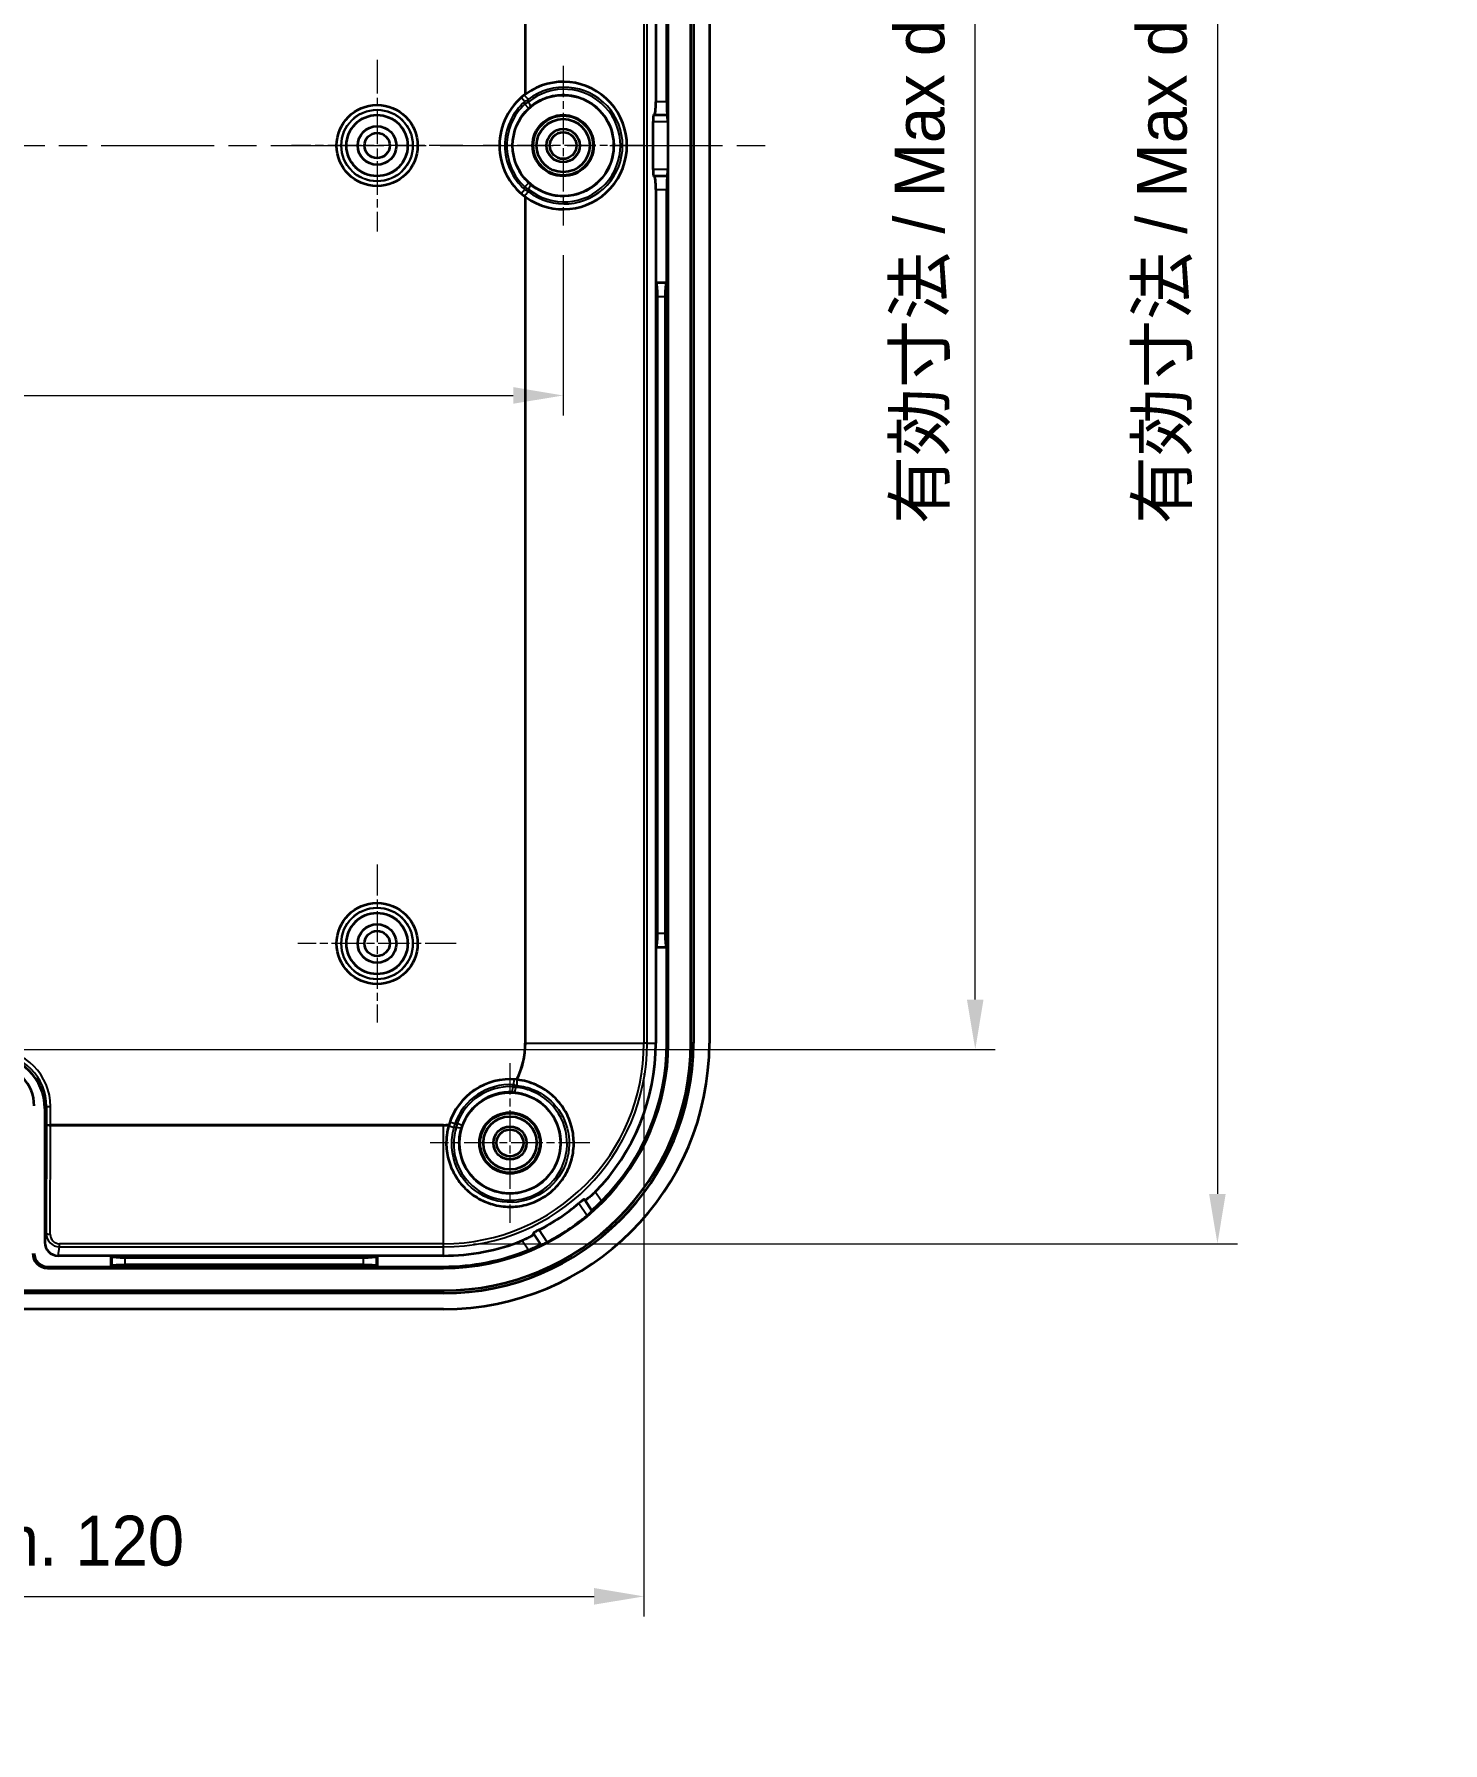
# Model space of a CAD drawing. Header units: millimetres. Extents: x 22 to 2984, y 12 to 577.
# Drawn here: x 1911.6 to 2017.6, y 217.8 to 346.3 of the extents above; entities that cross this region are included whole.
import ezdxf

# ---------------------------------------------------------------- set-up
doc = ezdxf.new("R2010")
doc.units = ezdxf.units.MM
doc.header["$LTSCALE"] = 1.5
doc.linetypes.add('CHAIN', pattern=[0.3543, 0.2362, -0.0295, 0.0591, -0.0295])
doc.layers.get('Defpoints').update_dxf_attribs({"lineweight": 25})
doc.layers.add('Center Mark (ISO)', color=7, linetype='Continuous', lineweight=18, true_color=0x80ffff)
doc.layers.add('Centerline (ISO)', color=7, linetype='Continuous', lineweight=18, true_color=0x80ffff)
for name, color, linetype, lineweight in [('Dimension (ISO)', 7, 'Continuous', 18), ('Visible (ISO)', 7, 'Continuous', 35), ('Visible Narrow (ISO)', 7, 'Continuous', 25)]:
    doc.layers.add(name, color=color, linetype=linetype, lineweight=lineweight)
doc.styles.add('Note Text (TK)', font='MS PGothic.ttf')
doc.dimstyles.new('Default - Method 1b (TK)', dxfattribs={"dimscale": 1.5, "dimtxt": 2.5, "dimasz": 2.5, "dimexe": 1, "dimexo": 1.5, "dimgap": 1, "dimtad": 1, "dimtoh": 1, "dimrnd": 1e-08, "dimdsep": 46, "dimtxsty": 'Note Text (TK)', "dimcen": 0.09, "dimdle": 5, "dimclrd": 100, "dimclre": 100, "dimclrt": 7, "dimadec": 1, "dimazin": 1, "dimtfac": 1, "dimtmove": 0, "dimatfit": 3, "dimfxl": 1, "dimtolj": 1, "dimlwd": -1, "dimlwe": -1, "dimarcsym": 0})
doc.dimstyles.get("Standard").update_dxf_attribs({"dimtxt": 0.18, "dimasz": 0.18, "dimexe": 0.18, "dimexo": 0.0625, "dimgap": 0.09, "dimtad": 0, "dimtih": 1, "dimtoh": 1, "dimdec": 4, "dimzin": 0, "dimdsep": 46, "dimtxsty": 'Standard', "dimcen": 0.09, "dimadec": 0, "dimazin": 0, "dimtfac": 1, "dimtdec": 4, "dimtofl": 0, "dimtmove": 0, "dimatfit": 3, "dimfxl": 1, "dimtolj": 1, "dimtzin": 0, "dimarcsym": 0})
doc.dimstyles.new('Standard$0', dxfattribs={"dimtxt": 0.18, "dimasz": 0.18, "dimexe": 0.18, "dimexo": 0.0625, "dimgap": 0.09, "dimtad": 0, "dimtih": 1, "dimtoh": 1, "dimdec": 4, "dimzin": 0, "dimdsep": 46, "dimtxsty": 'Standard', "dimcen": 0.09, "dimadec": 0, "dimazin": 0, "dimtfac": 1, "dimtdec": 4, "dimtofl": 0, "dimtmove": 0, "dimatfit": 3, "dimfxl": 1, "dimtolj": 1, "dimtzin": 0, "dimarcsym": 0})

# ---------------------------------------------------------------- blocks, each defined once
blk = doc.blocks.new('*D58')
at = {"layer": 'Defpoints', "color": 0, "transparency": 16777216}
for p in [(1908.58, 405.87), (1982.45, 405.87), (1908.58, 269.94)]:
    blk.add_point(p, dxfattribs=at)
at = {"layer": 'Dimension (ISO)', "color": 100, "transparency": 16777216}
for p, q in [((1910.83, 405.87), (1983.95, 405.87)), ((1982.45, 273.69), (1982.45, 402.12)), ((1910.83, 269.94), (1983.95, 269.94))]:
    blk.add_line(p, q, dxfattribs=at)
for points in [[(1981.82, 402.12), (1983.07, 402.12), (1982.45, 405.87)], [(1981.82, 273.69), (1983.07, 273.69), (1982.45, 269.94)]]:
    blk.add_solid(points, dxfattribs=at)
at = {"layer": 'Dimension (ISO)', "color": 7, "transparency": 16777216, "insert": (1978.47, 309.45), "char_height": 3.75, "attachment_point": 4, "rotation": 90, "style": 'Note Text (TK)'}
blk.add_mtext('\\A1;有効寸法 / Max dim. 136', dxfattribs=at)
blk = doc.blocks.new('*D59')
at = {"layer": 'Defpoints', "color": 0, "transparency": 16777216}
for p in [(1942.44, 420.48), (1942.44, 255.33), (2000.67, 255.33)]:
    blk.add_point(p, dxfattribs=at)
at = {"layer": 'Dimension (ISO)', "color": 100, "transparency": 16777216}
for p, q in [((1944.69, 420.48), (2002.17, 420.48)), ((2000.67, 416.73), (2000.67, 259.08)), ((1944.69, 255.33), (2002.17, 255.33))]:
    blk.add_line(p, q, dxfattribs=at)
for points in [[(2000.04, 416.73), (2001.29, 416.73), (2000.67, 420.48)], [(2000.04, 259.08), (2001.29, 259.08), (2000.67, 255.33)]]:
    blk.add_solid(points, dxfattribs=at)
at = {"layer": 'Dimension (ISO)', "color": 7, "transparency": 16777216, "insert": (1996.7, 309.44), "char_height": 3.75, "attachment_point": 4, "rotation": 90, "style": 'Note Text (TK)'}
blk.add_mtext('\\A1;有効寸法 / Max dim. 165', dxfattribs=at)
blk = doc.blocks.new('*D60')
at = {"layer": 'Defpoints', "color": 0, "transparency": 16777216}
for p in [(1837.37, 270.4), (1957.52, 270.4), (1957.52, 228.81)]:
    blk.add_point(p, dxfattribs=at)
at = {"layer": 'Dimension (ISO)', "color": 100, "transparency": 16777216}
for p, q in [((1837.37, 268.15), (1837.37, 227.31)), ((1957.52, 268.15), (1957.52, 227.31)), ((1841.12, 228.81), (1953.77, 228.81))]:
    blk.add_line(p, q, dxfattribs=at)
for points in [[(1841.12, 229.44), (1841.12, 228.19), (1837.37, 228.81)], [(1953.77, 229.44), (1953.77, 228.19), (1957.52, 228.81)]]:
    blk.add_solid(points, dxfattribs=at)
at = {"layer": 'Dimension (ISO)', "color": 7, "transparency": 16777216, "insert": (1868.93, 232.79), "char_height": 3.75, "attachment_point": 4, "style": 'Note Text (TK)'}
blk.add_mtext('\\A1;有効寸法 / Max dim. 120', dxfattribs=at)
blk = doc.blocks.new('*D61')
at = {"layer": 'Defpoints', "color": 0, "transparency": 16777216}
for p in [(1843.44, 331.65), (1951.44, 331.9), (1951.44, 319.11)]:
    blk.add_point(p, dxfattribs=at)
at = {"layer": 'Dimension (ISO)', "color": 100, "transparency": 16777216}
for p, q in [((1843.44, 329.4), (1843.44, 317.61)), ((1951.44, 329.65), (1951.44, 317.61)), ((1847.19, 319.11), (1947.69, 319.11))]:
    blk.add_line(p, q, dxfattribs=at)
for points in [[(1847.19, 319.74), (1847.19, 318.49), (1843.44, 319.11)], [(1947.69, 319.74), (1947.69, 318.49), (1951.44, 319.11)]]:
    blk.add_solid(points, dxfattribs=at)
at = {"layer": 'Dimension (ISO)', "color": 7, "transparency": 16777216, "insert": (1893.77, 322.49), "char_height": 3.75, "attachment_point": 4, "style": 'Note Text (TK)'}
blk.add_mtext('\\A1;108', dxfattribs=at)
blk = doc.blocks.new('*D133')
at = {"color": 0, "linetype": 'ByBlock', "lineweight": -2, "transparency": 16777216}
for p, q in [((1536.88, 401.77), (1536.22, 400.1)), ((1538.68, 401.77), (1536.88, 401.77)), ((2455.07, 239.26), (2455.07, 248.48)), ((2456.87, 248.3), (2463.63, 248.3)), ((2480.47, 248.3), (2473.71, 248.3)), ((2482.27, 239.26), (2482.27, 248.48))]:
    blk.add_line(p, q, dxfattribs=at)
at = {"color": 0, "lineweight": -2, "transparency": 16777216}
for p, q in [((1534.16, 395.1), (1534.34, 395.1)), ((1534.25, 395.01), (1534.25, 395.19))]:
    blk.add_line(p, q, dxfattribs=at)
at = {"color": 0, "transparency": 16777216}
for points in [[(1535.94, 400.21), (1536.5, 399.99), (1535.56, 398.42)], [(2456.87, 248.6), (2456.87, 248), (2455.07, 248.3)], [(2480.47, 248.6), (2480.47, 248), (2482.27, 248.3)]]:
    blk.add_solid(points, dxfattribs=at)
at = {"layer": 'Defpoints', "color": 0, "transparency": 16777216}
for p in [(1535.56, 398.42), (1532.94, 391.78), (2482.27, 248.3), (2455.07, 239.2), (2482.27, 239.2)]:
    blk.add_point(p, dxfattribs=at)
at = {"color": 0, "transparency": 16777216, "char_height": 1.8, "attachment_point": 5}
for s, insert in [('\\A1;∅7.1400', (1543.57, 401.77)), ('\\A1;27.2000', (2468.67, 248.3))]:
    blk.add_mtext(s, dxfattribs=dict(at, insert=insert))

msp = doc.modelspace()

# ---------------------------------------------------------------- linework, layer by layer
at = {"layer": 'Center Mark (ISO)', "linetype": 'CHAIN', "ltscale": 7.167188}
for p, q in [((1937.44342, 344.35307), (1937.44342, 331.45307)), ((1943.89342, 337.90307), (1930.99342, 337.90307))]:
    msp.add_line(p, q, dxfattribs=at)
at = {"layer": 'Center Mark (ISO)', "linetype": 'CHAIN', "ltscale": 6.674367}
for p, q in [((1951.44342, 343.90957), (1951.44342, 331.89657)), ((1957.44992, 337.90307), (1945.43692, 337.90307)), ((1947.44342, 268.90957), (1947.44342, 256.89657)), ((1953.44992, 262.90307), (1941.43692, 262.90307))]:
    msp.add_line(p, q, dxfattribs=at)
at = {"layer": 'Center Mark (ISO)', "linetype": 'CHAIN', "ltscale": 6.611584}
for p, q in [((1937.44342, 283.85307), (1937.44342, 271.95307)), ((1943.39342, 277.90307), (1931.49342, 277.90307))]:
    msp.add_line(p, q, dxfattribs=at)
at = {"layer": 'Centerline (ISO)', "linetype": 'CHAIN', "ltscale": 23.990969}
msp.add_line((1827.44342, 337.90307), (1967.44342, 337.90307), dxfattribs=at)
at = {"layer": 'Visible (ISO)'}
for p, q in [((1959.34469, 270.40307), (1959.34469, 405.40307)), ((1961.04063, 270.40307), (1961.04063, 405.40307)), ((1961.24342, 405.40307), (1961.24342, 270.40307)), ((1962.44342, 405.40307), (1962.44342, 270.40307)), ((1958.4188, 348.20307), (1958.4188, 341.20307)), ((1959.24342, 341.20307), (1959.24342, 348.20307)), ((1958.20769, 336.10307), (1958.20769, 339.70307)), ((1958.26325, 340.20307), (1958.30769, 340.20307)), ((1958.30769, 340.20307), (1959.27834, 340.20307)), ((1959.27834, 340.20307), (1959.29231, 340.20307)), ((1959.30977, 339.70307), (1959.30977, 336.10307)), ((1958.30769, 335.60307), (1958.26325, 335.60307)), ((1959.27834, 335.60307), (1958.30769, 335.60307)), ((1959.29231, 335.60307), (1959.27834, 335.60307)), ((1958.4188, 334.60307), (1958.4188, 327.60307)), ((1959.24342, 327.60307), (1959.24342, 334.60307)), ((1958.4188, 327.60307), (1958.47017, 327.5517)), ((1958.4188, 327.60307), (1958.4188, 277.60307)), ((1958.4188, 327.60307), (1959.24342, 327.60307)), ((1958.55004, 278.65063), (1958.55004, 326.5555)), ((1959.11219, 326.5555), (1959.11219, 278.65063)), ((1959.24342, 327.60307), (1959.19205, 327.5517)), ((1959.24342, 277.60307), (1959.24342, 327.60307)), ((1958.4188, 277.60307), (1958.47017, 277.65444)), ((1959.24342, 277.60307), (1958.4188, 277.60307)), ((1958.4188, 277.60307), (1958.4188, 270.40307)), ((1959.24342, 277.60307), (1959.19205, 277.65444)), ((1959.24342, 270.40307), (1959.24342, 277.60307)), ((1912.44342, 265.50368), (1912.44342, 255.4319)), ((1953.06408, 258.61847), (1953.60791, 257.80272)), ((1953.60791, 257.80272), (1953.61573, 257.79099)), ((1949.78048, 255.2511), (1949.23665, 256.06685)), ((1917.44342, 254.42768), (1913.44165, 254.42768)), ((1937.44342, 254.42768), (1917.44342, 254.42768)), ((1917.44342, 254.42768), (1917.49479, 254.37631)), ((1917.44342, 253.60307), (1917.44342, 254.42768)), ((1937.44342, 254.42768), (1937.39205, 254.37631)), ((1937.44342, 254.42768), (1937.44342, 253.60307)), ((1942.44342, 254.42768), (1937.44342, 254.42768)), ((1949.7883, 255.23937), (1949.78048, 255.2511)), ((1912.64342, 253.60307), (1917.44342, 253.60307)), ((1912.64342, 253.5018), (1942.44342, 253.5018)), ((1917.44342, 253.60307), (1917.49479, 253.65444)), ((1917.44342, 253.60307), (1937.44342, 253.60307)), ((1918.49098, 254.29645), (1936.39586, 254.29645)), ((1936.39586, 253.7343), (1918.49098, 253.7343)), ((1937.44342, 253.60307), (1937.39205, 253.65444)), ((1937.44342, 253.60307), (1942.44342, 253.60307)), ((1852.44342, 251.80586), (1942.44342, 251.80586)), ((1942.44342, 251.60307), (1852.44342, 251.60307)), ((1942.44342, 250.40307), (1852.44342, 250.40307))]:
    msp.add_line(p, q, dxfattribs=at)
for centre, radius in [((1937.44342, 337.90307), 3.05), ((1951.44342, 337.90307), 3.8), ((1937.44342, 337.90307), 2.3), ((1937.44342, 337.90307), 1.45), ((1951.44342, 337.90307), 2.3), ((1951.44342, 337.90307), 2.25), ((1951.44342, 337.90307), 2), ((1937.44342, 337.90307), 0.95), ((1951.44342, 337.90307), 1.25007), ((1951.44342, 337.90307), 1.0065), ((1937.44342, 277.90307), 3.05), ((1937.44342, 277.90307), 2.3), ((1937.44342, 277.90307), 1.45), ((1937.44342, 277.90307), 0.95), ((1947.44342, 262.90307), 3.8), ((1947.44342, 262.90307), 2.3), ((1947.44342, 262.90307), 2.25), ((1947.44342, 262.90307), 2), ((1947.44342, 262.90307), 1.25007), ((1947.44342, 262.90307), 1.0065)]:
    msp.add_circle(centre, radius, dxfattribs=at)
for centre, radius, start, end in [((1951.44342, 337.90307), 4.7911, 126.8940419, 233.1059581), ((1942.44342, 270.40307), 16.90127, 270, 0), ((1942.44342, 270.40307), 18.59721, 270, 0), ((1942.44342, 270.40307), 18.8, 270, 0), ((1942.44342, 270.40307), 20, 270, 0), ((1942.44342, 270.40307), 15.97538, 315.6113595, 0), ((1942.44342, 270.40307), 16.8, 315.0182564, 0), ((1908.64342, 265.70307), 3, 0, 90), ((1947.44342, 262.90307), 4.7911, 84.2498242, 163.1303109), ((1942.44342, 270.40307), 15.76427, 297.1336075, 310.2465276), ((1942.44342, 270.40307), 16.86635, 297.5637161, 309.8164189), ((1912.64342, 254.60307), 1.10127, 180, 270), ((1912.64342, 254.60307), 1, 180, 270), ((1942.44342, 270.40307), 15.97538, 270, 291.7687756), ((1942.44342, 270.40307), 16.8, 270, 292.3618787)]:
    msp.add_arc(centre, radius, start, end, dxfattribs=at)
for centre, major_axis, ratio, start_param, end_param in [((1951.44844, 337.90307), (4.79408, 0), 0.999999452, 4.082892354, 8.48347826), ((1958.30769, 341.20307), (0, -1), 0.111111111, 0, 1.570796327), ((1959.27834, 341.20307), (0, 1), 0.034920769, 1.570796327, 3.141592654), ((1958.26325, 339.70307), (0, -0.5), 0.111111111, 3.141592654, 4.71238898), ((1959.29231, 339.70307), (0, 0.5), 0.034920769, 4.71238898, 6.283185307), ((1958.26325, 336.10307), (0, -0.5), 0.111111111, 4.71238898, 6.283185307), ((1958.30769, 334.60307), (0, -1), 0.111111111, 1.570796327, 3.141592654), ((1959.27834, 334.60307), (0, 1), 0.034920769, 0, 1.570796327), ((1959.29231, 336.10307), (0, 0.5), 0.034920769, 3.141592654, 4.71238898), ((1958.46255, 326.5555), (0, -1), 0.087488664, 1.570796327, 3.054326191), ((1959.19968, 326.5555), (0, 1), 0.087488664, 0.087266463, 1.570796327), ((1958.46255, 278.65063), (0, -1), 0.087488664, 0.087266463, 1.570796327), ((1959.19968, 278.65063), (0, 1), 0.087488664, 1.570796327, 3.054326191), ((1908.44281, 265.50246), (2.82929, 2.82929), 0.99969546, 5.497939437, 7.068431177), ((1913.44357, 255.43384), (-0.15617, -0.99411), 0.993734207, 4.869177579, 6.438046609), ((1918.49098, 254.38394), (-1, 0), 0.087488664, 0.087266463, 1.570796327), ((1918.49098, 253.64681), (1, 0), 0.087488664, 1.570796327, 3.054326191), ((1936.39586, 254.38394), (-1, 0), 0.087488664, 1.570796327, 3.054326191), ((1936.39586, 253.64681), (1, 0), 0.087488664, 0.087266463, 1.570796327)]:
    msp.add_ellipse(centre, major_axis=major_axis, ratio=ratio, start_param=start_param, end_param=end_param, dxfattribs=at)
for points, knots in [([(1948.62598, 341.77824), (1948.60631, 341.76392), (1948.58677, 341.74946), (1948.56777, 341.73521), (1948.56746, 341.73497), (1948.56715, 341.73474)], [0.145602630531, 0.145602630531, 0.145602630531, 0.145602630531, 0.152610830688, 0.152610830688, 0.152728622385, 0.152728622385, 0.152728622385, 0.152728622385]), ([(1948.56715, 334.0714), (1948.56746, 334.07117), (1948.56777, 334.07093), (1948.58677, 334.05667), (1948.60631, 334.04222), (1948.62598, 334.0279)], [0.051709343016, 0.051709343016, 0.051709343016, 0.051709343016, 0.051827134713, 0.051827134713, 0.05883533487, 0.05883533487, 0.05883533487, 0.05883533487]), ([(1942.84065, 264.23328), (1942.70084, 263.75128), (1942.63944, 263.2509), (1942.66375, 262.36357), (1942.72994, 261.92724), (1942.98344, 261.09026), (1943.1708, 260.68964), (1943.59973, 260.00746), (1943.87714, 259.66688), (1944.51806, 259.07679), (1944.88158, 258.82733), (1945.59783, 258.45639), (1946.01158, 258.303), (1946.86693, 258.11946), (1947.30853, 258.08936), (1948.11489, 258.13447), (1948.54827, 258.21274), (1949.3758, 258.48862), (1949.76994, 258.68626), (1950.44105, 259.13366), (1950.77507, 259.42147), (1951.34801, 260.07923), (1951.58695, 260.44918), (1951.93872, 261.17615), (1952.08078, 261.59536), (1952.24034, 262.45551), (1952.25789, 262.89643), (1952.19096, 263.70026), (1952.10051, 264.13176), (1951.80232, 264.95033), (1951.59464, 265.3374), (1951.12991, 265.99571), (1950.83216, 266.32274), (1950.15706, 266.87866), (1949.77975, 267.10757), (1949.41183, 267.27284), (1948.97003, 267.4713), (1948.48453, 267.60707), (1947.98583, 267.6634)], [0.808528645, 0.808528645, 0.808528645, 0.808528645, 0.956706711, 0.956706711, 1.08010253, 1.08010253, 1.203498349, 1.203498349, 1.325670251, 1.325670251, 1.447842153, 1.447842153, 1.569707049, 1.569707049, 1.691571945, 1.691571945, 1.812557671, 1.812557671, 1.933543397, 1.933543397, 2.054529122, 2.054529122, 2.175514848, 2.175514848, 2.297379744, 2.297379744, 2.41924464, 2.41924464, 2.541416542, 2.541416542, 2.663588445, 2.663588445, 2.786984263, 2.786984263, 2.910380082, 2.910380082, 2.910380082, 3.058558148, 3.058558148, 3.058558148, 3.058558148]), ([(1942.8585, 264.29343), (1942.85745, 264.28998), (1942.85641, 264.28653), (1942.85034, 264.26636), (1942.84542, 264.24971), (1942.84065, 264.23328)], [-0.048578727921, -0.048578727921, -0.048578727921, -0.048578727921, -0.047500234432, -0.047500234432, -0.042273433054, -0.042273433054, -0.042273433054, -0.042273433054]), ([(1953.03916, 258.65584), (1953.03899, 258.6561), (1953.03881, 258.65633), (1953.03397, 258.6617), (1953.01974, 258.65879), (1952.97256, 258.63467), (1952.93959, 258.61347), (1952.86612, 258.56143), (1952.82074, 258.52713), (1952.72507, 258.45131), (1952.67498, 258.4101), (1952.62837, 258.37065)], [0.15130458115, 0.15130458115, 0.15130458115, 0.15130458115, 0.15211498195, 0.15211498195, 0.17092693641, 0.17092693641, 0.18973889086, 0.18973889086, 0.20861210976, 0.20861210976, 0.22685046676, 0.22685046676, 0.22685046676, 0.22685046676]), ([(1953.85961, 259.22794), (1953.77526, 259.14177), (1953.68316, 259.05331), (1953.50089, 258.89002), (1953.41128, 258.81643), (1953.26493, 258.70624), (1953.19866, 258.66234), (1953.10344, 258.6126), (1953.07453, 258.60668), (1953.06518, 258.61705), (1953.06478, 258.61749), (1953.06441, 258.61796), (1953.06408, 258.61847)], [0.4615731589, 0.4615731589, 0.4615731589, 0.4615731589, 0.4974616359, 0.4974616359, 0.5357033075, 0.5357033075, 0.5736428142, 0.5736428142, 0.6115823208, 0.6115823208, 0.6115823208, 0.6131983698, 0.6131983698, 0.6131983698, 0.6131983698]), ([(1953.60791, 257.80272), (1953.60548, 257.80636), (1953.6214, 257.82654), (1953.69155, 257.90071), (1953.74625, 257.95522), (1953.87388, 258.08083), (1953.95578, 258.16074), (1954.13457, 258.33642), (1954.2314, 258.43223), (1954.32331, 258.52417), (1954.32495, 258.52581), (1954.3266, 258.52746)], [0.3055549665, 0.3055549665, 0.3055549665, 0.3055549665, 0.3427157131, 0.3427157131, 0.3803534392, 0.3803534392, 0.4186565601, 0.4186565601, 0.456959681, 0.456959681, 0.4576569275, 0.4576569275, 0.4576569275, 0.4576569275]), ([(1953.24345, 257.44802), (1953.24393, 257.44843), (1953.24441, 257.44883), (1953.29346, 257.48974), (1953.34472, 257.53357), (1953.43795, 257.61551), (1953.47995, 257.65359), (1953.5454, 257.71468), (1953.57329, 257.74181), (1953.60893, 257.77894), (1953.61694, 257.78915), (1953.61573, 257.79099)], [0.22635751076, 0.22635751076, 0.22635751076, 0.22635751076, 0.22654499217, 0.22654499217, 0.24552131723, 0.24552131723, 0.2644976423, 0.2644976423, 0.28341378236, 0.28341378236, 0.30209162912, 0.30209162912, 0.30209162912, 0.30209162912]), ([(1949.23665, 256.06685), (1949.23698, 256.06634), (1949.23728, 256.06582), (1949.23753, 256.06529), (1949.24351, 256.05267), (1949.22692, 256.02826), (1949.14438, 255.95949), (1949.07837, 255.9152), (1948.92037, 255.82249), (1948.81797, 255.76808), (1948.59714, 255.66263), (1948.48007, 255.61164), (1948.36808, 255.56692)], [0.6099662718, 0.6099662718, 0.6099662718, 0.6099662718, 0.6115823208, 0.6115823208, 0.6115823208, 0.6495218274, 0.6495218274, 0.6874613341, 0.6874613341, 0.7257030057, 0.7257030057, 0.7615914827, 0.7615914827, 0.7615914827, 0.7615914827]), ([(1949.63299, 256.37373), (1949.57864, 256.34587), (1949.52133, 256.31549), (1949.41455, 256.25633), (1949.36543, 256.22764), (1949.28913, 256.17983), (1949.25689, 256.15756), (1949.21648, 256.12328), (1949.20832, 256.11126), (1949.21141, 256.10474), (1949.21156, 256.10448), (1949.21173, 256.10422)], [0.07644371213, 0.07644371213, 0.07644371213, 0.07644371213, 0.09468206913, 0.09468206913, 0.11355528803, 0.11355528803, 0.13236724248, 0.13236724248, 0.15117919694, 0.15117919694, 0.15198959774, 0.15198959774, 0.15198959774, 0.15198959774]), ([(1948.83507, 254.86644), (1948.83722, 254.86733), (1948.83937, 254.86821), (1948.95959, 254.91769), (1949.08527, 254.97022), (1949.3162, 255.06769), (1949.42146, 255.11255), (1949.5865, 255.18205), (1949.65786, 255.21158), (1949.7533, 255.24781), (1949.77805, 255.25474), (1949.78048, 255.2511)], [0.1513922137, 0.1513922137, 0.1513922137, 0.1513922137, 0.1520894601, 0.1520894601, 0.1903925811, 0.1903925811, 0.228695702, 0.228695702, 0.2663334281, 0.2663334281, 0.3034941747, 0.3034941747, 0.3034941747, 0.3034941747]), ([(1949.7883, 255.23937), (1949.78953, 255.23755), (1949.80203, 255.24102), (1949.85002, 255.25963), (1949.88579, 255.27494), (1949.96735, 255.31186), (1950.01866, 255.33598), (1950.13015, 255.39053), (1950.19032, 255.42098), (1950.24696, 255.45053), (1950.24751, 255.45081), (1950.24807, 255.4511)], [0.0002382933, 0.0002382933, 0.0002382933, 0.0002382933, 0.01891614006, 0.01891614006, 0.03783228012, 0.03783228012, 0.05680860518, 0.05680860518, 0.07578493025, 0.07578493025, 0.07597241166, 0.07597241166, 0.07597241166, 0.07597241166])]:
    msp.add_open_spline(points, degree=3, knots=knots, dxfattribs=at)
msp.add_open_spline([(1947.98583, 267.6634), (1947.96529, 267.66572), (1947.9444, 267.66795), (1947.92345, 267.67006)], degree=3, dxfattribs=at)
for points, weights in [([(1953.03916, 258.65584), (1953.0516, 258.63718), (1953.06408, 258.61847)], [1.00000879176, 1.00001103669, 1.00001127138]), ([(1949.23665, 256.06685), (1949.22417, 256.08556), (1949.21173, 256.10422)], [1.00001127198, 1.00001103728, 1.00000879223])]:
    msp.add_rational_spline(points, weights, degree=2, dxfattribs=at)
at = {"layer": 'Visible Narrow (ISO)'}
for p, q in [((1948.56715, 405.40307), (1948.56715, 341.73474)), ((1948.62598, 341.77824), (1948.62598, 405.40307)), ((1957.51783, 405.40307), (1957.51783, 270.40307)), ((1957.75716, 270.40307), (1957.75716, 405.40307)), ((1948.30495, 341.51893), (1948.56715, 341.21685)), ((1948.56715, 341.0166), (1948.56715, 341.21685)), ((1948.83857, 340.72279), (1948.56715, 341.0166)), ((1948.8221, 341.36228), (1948.8221, 341.17071)), ((1959.24342, 341.20307), (1958.4188, 341.20307)), ((1958.20769, 339.70307), (1959.30977, 339.70307)), ((1959.30977, 336.10307), (1958.20769, 336.10307)), ((1948.56715, 334.58928), (1948.30495, 334.28721)), ((1948.83857, 335.08335), (1948.56715, 334.78954)), ((1948.56715, 334.58928), (1948.56715, 334.78954)), ((1948.56715, 334.0714), (1948.56715, 270.40307)), ((1948.8221, 334.63543), (1948.8221, 334.44385)), ((1958.4188, 334.60307), (1959.24342, 334.60307)), ((1948.62598, 270.40307), (1948.62598, 334.0279)), ((1959.19205, 327.5517), (1958.47017, 327.5517)), ((1958.55004, 326.5555), (1959.11219, 326.5555)), ((1958.47017, 277.65444), (1959.19205, 277.65444)), ((1959.11219, 278.65063), (1958.55004, 278.65063)), ((1948.56715, 270.40307), (1948.62598, 270.40307)), ((1948.62598, 270.40307), (1957.51783, 270.40307)), ((1957.75716, 270.40307), (1957.51783, 270.40307)), ((1957.75716, 270.40307), (1958.4188, 270.40307)), ((1959.24342, 270.40307), (1959.34469, 270.40307)), ((1961.24342, 270.40307), (1961.04063, 270.40307)), ((1947.73708, 267.682), (1947.71255, 267.28276)), ((1947.62407, 267.13797), (1947.60702, 266.73834)), ((1912.44342, 265.50368), (1912.57792, 265.63817)), ((1912.57792, 265.63817), (1912.87787, 265.63817)), ((1912.57792, 265.63817), (1912.57792, 264.27934)), ((1912.87787, 264.27934), (1912.87787, 265.63817)), ((1912.57792, 264.27934), (1912.54938, 256.10642)), ((1912.57792, 264.27934), (1912.87787, 264.27934)), ((1912.84934, 256.04758), (1912.87787, 264.22051)), ((1912.87787, 264.22051), (1912.87787, 264.27934)), ((1942.44342, 264.27934), (1912.87787, 264.27934)), ((1912.87787, 264.22051), (1942.44342, 264.22051)), ((1942.44342, 264.27934), (1942.44342, 264.22051)), ((1942.44342, 255.32865), (1942.44342, 264.22051)), ((1943.29712, 264.33914), (1942.91915, 264.47005)), ((1943.84025, 264.22715), (1943.4648, 264.36512)), ((1952.62837, 258.37065), (1953.24345, 257.44802)), ((1954.3266, 258.52746), (1953.85961, 259.22794)), ((1912.54938, 256.10642), (1912.44342, 255.4319)), ((1950.24807, 255.4511), (1949.63299, 256.37373)), ((1913.44165, 254.42768), (1913.54559, 255.08932)), ((1913.54559, 255.08932), (1913.54559, 255.32865)), ((1942.44342, 255.32865), (1913.54559, 255.32865)), ((1913.54559, 255.08932), (1942.44342, 255.08932)), ((1942.44342, 255.08932), (1942.44342, 255.32865)), ((1942.44342, 254.42768), (1942.44342, 255.08932)), ((1948.36808, 255.56692), (1948.83507, 254.86644)), ((1912.64342, 253.60307), (1912.64342, 253.5018)), ((1917.49479, 254.37631), (1917.49479, 253.65444)), ((1918.49098, 253.7343), (1918.49098, 254.29645)), ((1936.39586, 254.29645), (1936.39586, 253.7343)), ((1937.39205, 253.65444), (1937.39205, 254.37631)), ((1942.44342, 253.60307), (1942.44342, 253.5018)), ((1942.44342, 251.60307), (1942.44342, 251.80586))]:
    msp.add_line(p, q, dxfattribs=at)
for centre, radius in [((1937.44342, 337.90307), 2.70209), ((1937.44342, 337.90307), 2.67566), ((1937.44342, 337.90307), 2.32567), ((1937.44342, 277.90307), 2.70209), ((1937.44342, 277.90307), 2.67566), ((1937.44342, 277.90307), 2.32567)]:
    msp.add_circle(centre, radius, dxfattribs=at)
for centre, radius, start, end in [((1951.44342, 337.90307), 4.78795, 130.9570869, 229.0429131), ((1951.44342, 337.90307), 4.38795, 130.9570869, 229.0429131), ((1951.44342, 337.90307), 4.23875, 132.7317062, 227.2682938), ((1951.44342, 337.90307), 3.83876, 132.7317062, 227.2682938), ((1942.44342, 270.40307), 15.31374, 270, 0), ((1942.44342, 270.40307), 15.07441, 270, 0), ((1942.44342, 270.40307), 6.12373, 333.4935599, 0), ((1942.44342, 270.40307), 6.18256, 333.6962979, 0), ((1947.44342, 262.90307), 4.78795, 86.4836748, 160.8964602), ((1947.44342, 262.90307), 4.38795, 86.4836748, 160.8964602), ((1942.44342, 270.40307), 6.12373, 327.7788681, 329.3665229), ((1947.44342, 262.90307), 4.23875, 87.5573754, 159.8227597), ((1947.44342, 262.90307), 3.83876, 87.5573754, 159.8227597), ((1942.44342, 270.40307), 6.37868, 328.643343, 330.1423019), ((1942.44342, 270.40307), 6.12373, 270, 273.8865752), ((1942.44342, 270.40307), 6.18256, 270, 273.6838371), ((1942.44342, 270.40307), 6.37868, 277.2378332, 278.736792), ((1942.44342, 270.40307), 6.12373, 278.0136122, 279.6012669)]:
    msp.add_arc(centre, radius, start, end, dxfattribs=at)
for centre, major_axis, ratio, start_param, end_param in [((1951.52647, 337.90307), (4.39088, 0), 0.999999452, 4.048853111, 8.517517503), ((1951.51743, 337.90307), (4.23584, 0), 0.999999452, 4.022675029, 8.543695586), ((1948.74365, 341.36228), (-0.24636, 0.31513), 0.155643721, 4.591304189, 6.277884722), ((1948.74365, 341.17071), (0.25453, -0.30857), 0.152481481, 0.005297941, 1.445678238), ((1948.74365, 334.44385), (-0.24636, -0.31513), 0.155643721, 0.005300585, 1.691881118), ((1948.74365, 334.63543), (0.25453, 0.30857), 0.152481481, 4.83750707, 6.277887366), ((1908.57722, 265.63686), (3.04149, 3.04149), 0.99969546, 5.497939437, 7.068431177), ((1908.57722, 265.63686), (2.82942, 2.82942), 0.999649802, 5.497939437, 7.068431177), ((1947.90739, 267.26651), (0.04191, 0.3978), 0.179945111, 4.633028983, 6.277862431), ((1947.82347, 267.12466), (-0.03624, -0.39836), 0.176690973, 0.005319686, 1.484228934), ((1912.87787, 264.27934), (-0.3, 0.00105), 0.196114986, 0.017798968, 1.571480967), ((1943.23718, 264.15304), (-0.38332, 0.11431), 0.179945111, 0.005322876, 1.650156324), ((1943.4004, 264.17594), (0.38165, -0.11976), 0.176690973, 4.798956373, 6.277865621), ((1913.54945, 256.1078), (-0.091, -1.01456), 0.981631135, 4.801572923, 6.370441953), ((1912.84934, 256.10642), (-0.3, 0.00105), 0.196114986, 0.017798968, 1.571480967), ((1913.54945, 256.04897), (-0.06893, -0.7172), 0.971442811, 4.807413787, 6.376282816)]:
    msp.add_ellipse(centre, major_axis=major_axis, ratio=ratio, start_param=start_param, end_param=end_param, dxfattribs=at)
for points, knots in [([(1948.49755, 334.12853), (1948.87656, 333.83226), (1949.30047, 333.59356), (1950.47005, 333.15034), (1951.2561, 333.05457), (1952.88584, 333.25063), (1953.72104, 333.59658), (1955.13161, 334.70416), (1955.6865, 335.48707), (1956.29631, 337.27889), (1956.32066, 338.29415), (1955.74263, 340.30366), (1955.04222, 341.26288), (1953.20579, 342.49102), (1952.08925, 342.77422), (1950.09696, 342.58898), (1949.21537, 342.23871), (1948.49755, 341.67761)], [-2.234332196, -2.234332196, -2.234332196, -2.234332196, -1.933111377, -1.933111377, -1.451158066, -1.451158066, -0.905211841, -0.905211841, -0.328063602, -0.328063602, 0.280109816, 0.280109816, 0.981410663, 0.981410663, 1.663590899, 1.663590899, 2.234332196, 2.234332196, 2.234332196, 2.234332196]), ([(1948.99842, 340.86235), (1949.29553, 341.10738), (1949.62978, 341.30729), (1950.55646, 341.68652), (1951.18349, 341.77967), (1952.51388, 341.65497), (1953.21021, 341.38084), (1954.37492, 340.48321), (1954.82998, 339.84677), (1955.32846, 338.37847), (1955.34051, 337.53963), (1954.83545, 335.89845), (1954.23989, 335.12647), (1952.69766, 334.17006), (1951.76512, 333.97708), (1950.19074, 334.21026), (1949.53366, 334.50237), (1948.99842, 334.94379)], [-2.260510278, -2.260510278, -2.260510278, -2.260510278, -1.959333504, -1.959333504, -1.477450664, -1.477450664, -0.914270461, -0.914270461, -0.327322206, -0.327322206, 0.298580368, 0.298580368, 1.015784034, 1.015784034, 1.717942659, 1.717942659, 2.260510278, 2.260510278, 2.260510278, 2.260510278]), ([(1948.49755, 341.67761), (1948.46505, 341.65221), (1948.43266, 341.62622), (1948.36838, 341.57327), (1948.33649, 341.5463), (1948.30495, 341.51893)], [0, 0, 0, 0, 0.01148128072, 0.01148128072, 0.02296256144, 0.02296256144, 0.02296256144, 0.02296256144]), ([(1948.56715, 341.21685), (1948.60889, 341.24194), (1948.65111, 341.26665), (1948.7362, 341.31518), (1948.77908, 341.339), (1948.8221, 341.36228)], [-0.02296256144, -0.02296256144, -0.02296256144, -0.02296256144, -0.01148128072, -0.01148128072, 0, 0, 0, 0]), ([(1948.8221, 341.17071), (1948.77892, 341.14606), (1948.73597, 341.12083), (1948.65088, 341.0694), (1948.60874, 341.0432), (1948.56715, 341.0166)], [-0.02352284017, -0.02352284017, -0.02352284017, -0.02352284017, -0.01176142008, -0.01176142008, 0, 0, 0, 0]), ([(1948.83857, 340.72279), (1948.86465, 340.74688), (1948.89107, 340.7706), (1948.94442, 340.81718), (1948.97135, 340.84002), (1948.99842, 340.86235)], [0, 0, 0, 0, 0.01176142008, 0.01176142008, 0.02352284017, 0.02352284017, 0.02352284017, 0.02352284017]), ([(1948.30495, 334.28721), (1948.33649, 334.25984), (1948.36838, 334.23287), (1948.43266, 334.17992), (1948.46505, 334.15393), (1948.49755, 334.12853)], [0, 0, 0, 0, 0.01148128072, 0.01148128072, 0.02296256143, 0.02296256143, 0.02296256143, 0.02296256143]), ([(1948.56715, 334.78954), (1948.60874, 334.76294), (1948.65088, 334.73674), (1948.73597, 334.68531), (1948.77892, 334.66008), (1948.8221, 334.63543)], [-0.02352284017, -0.02352284017, -0.02352284017, -0.02352284017, -0.01176142008, -0.01176142008, 0, 0, 0, 0]), ([(1948.8221, 334.44385), (1948.77908, 334.46714), (1948.7362, 334.49095), (1948.65111, 334.53948), (1948.60889, 334.5642), (1948.56715, 334.58928)], [-0.02296256143, -0.02296256143, -0.02296256143, -0.02296256143, -0.01148128072, -0.01148128072, 0, 0, 0, 0]), ([(1948.99842, 334.94379), (1948.97135, 334.96611), (1948.94442, 334.98896), (1948.89107, 335.03553), (1948.86465, 335.05926), (1948.83857, 335.08335)], [0, 0, 0, 0, 0.01176142008, 0.01176142008, 0.02352284017, 0.02352284017, 0.02352284017, 0.02352284017]), ([(1942.85375, 264.26698), (1942.69482, 263.73389), (1942.63002, 263.17468), (1942.72713, 261.50069), (1943.20024, 260.40693), (1944.72045, 258.81494), (1945.73317, 258.29542), (1947.82539, 258.01366), (1948.8923, 258.21639), (1950.64493, 259.20147), (1951.34361, 259.94776), (1952.16515, 261.65895), (1952.31558, 262.60606), (1952.08234, 264.40661), (1951.71107, 265.25855), (1950.65823, 266.5364), (1950.03062, 267.00582), (1948.89142, 267.49262), (1948.42498, 267.61415), (1947.94968, 267.66427)], [0, 0, 0, 0, 0.155481267, 0.155481267, 0.47015636, 0.47015636, 0.769030552, 0.769030552, 1.053214773, 1.053214773, 1.321850367, 1.321850367, 1.576458543, 1.576458543, 1.825819086, 1.825819086, 2.039553472, 2.039553472, 2.173137463, 2.173137463, 2.173137463, 2.173137463]), ([(1947.71255, 267.28276), (1947.7564, 267.27415), (1947.80037, 267.2652), (1947.88813, 267.24674), (1947.93193, 267.23722), (1947.97542, 267.22746)], [0, 0, 0, 0, 0.00982895895, 0.00982895895, 0.01965791791, 0.01965791791, 0.01965791791, 0.01965791791]), ([(1947.94968, 267.66427), (1947.91471, 267.66795), (1947.87939, 267.6713), (1947.80842, 267.67722), (1947.77276, 267.67981), (1947.73708, 267.682)], [-0.01965791791, -0.01965791791, -0.01965791791, -0.01965791791, -0.00982895895, -0.00982895895, 0, 0, 0, 0]), ([(1947.97542, 267.22746), (1948.41212, 267.18348), (1948.84007, 267.07307), (1949.88455, 266.62777), (1950.45923, 266.19645), (1951.42209, 265.02145), (1951.7606, 264.23763), (1951.96967, 262.58086), (1951.82883, 261.70925), (1951.06876, 260.13401), (1950.42419, 259.44668), (1948.80864, 258.53802), (1947.82573, 258.3498), (1945.89815, 258.60444), (1944.96501, 259.07948), (1943.56365, 260.53729), (1943.12692, 261.53958), (1943.03839, 263.07381), (1943.09882, 263.58635), (1943.24706, 264.07522)], [-2.173137463, -2.173137463, -2.173137463, -2.173137463, -2.039553472, -2.039553472, -1.825819086, -1.825819086, -1.576458543, -1.576458543, -1.321850367, -1.321850367, -1.053214773, -1.053214773, -0.769030552, -0.769030552, -0.47015636, -0.47015636, -0.155481267, -0.155481267, 0, 0, 0, 0]), ([(1943.41231, 264.09841), (1943.2836, 263.69519), (1943.21696, 263.27442), (1943.2095, 262.18035), (1943.36979, 261.50723), (1944.05146, 260.17773), (1944.64403, 259.55819), (1946.08332, 258.74435), (1946.92709, 258.55157), (1948.65042, 258.67106), (1949.52335, 259.02267), (1950.94983, 260.21931), (1951.46738, 261.09629), (1951.83882, 262.95951), (1951.70535, 263.93641), (1950.82653, 265.69667), (1950.0152, 266.4373), (1948.68325, 266.95751), (1948.29031, 267.04944), (1947.89046, 267.08384)], [-2.108693246, -2.108693246, -2.108693246, -2.108693246, -1.979997714, -1.979997714, -1.774084862, -1.774084862, -1.524313836, -1.524313836, -1.275038084, -1.275038084, -1.007588749, -1.007588749, -0.719721383, -0.719721383, -0.437272063, -0.437272063, -0.12202594, -0.12202594, 0, 0, 0, 0]), ([(1947.7876, 266.72627), (1948.14868, 266.69339), (1948.50403, 266.60914), (1949.70939, 266.13643), (1950.44517, 265.46793), (1951.2445, 263.87965), (1951.36778, 262.99851), (1951.03761, 261.31829), (1950.57274, 260.52767), (1949.28915, 259.44995), (1948.50295, 259.13397), (1946.95063, 259.02938), (1946.1905, 259.2052), (1944.89419, 259.94387), (1944.36068, 260.50534), (1943.74698, 261.70969), (1943.6027, 262.31932), (1943.60824, 263.31), (1943.66748, 263.69096), (1943.78193, 264.05582)], [0, 0, 0, 0, 0.12202594, 0.12202594, 0.437272063, 0.437272063, 0.719721383, 0.719721383, 1.007588749, 1.007588749, 1.275038084, 1.275038084, 1.524313836, 1.524313836, 1.774084862, 1.774084862, 1.979997714, 1.979997714, 2.108693246, 2.108693246, 2.108693246, 2.108693246]), ([(1947.60702, 266.73834), (1947.63732, 266.73705), (1947.6676, 266.73539), (1947.72788, 266.73135), (1947.75788, 266.72898), (1947.7876, 266.72627)], [-0.02008866375, -0.02008866375, -0.02008866375, -0.02008866375, -0.01004433187, -0.01004433187, 0, 0, 0, 0]), ([(1947.89046, 267.08384), (1947.84632, 267.09351), (1947.8019, 267.10289), (1947.71297, 267.12096), (1947.66845, 267.12966), (1947.62407, 267.13797)], [0, 0, 0, 0, 0.01004433187, 0.01004433187, 0.02008866375, 0.02008866375, 0.02008866375, 0.02008866375]), ([(1942.91915, 264.47005), (1942.90745, 264.43627), (1942.89612, 264.40236), (1942.8743, 264.33456), (1942.8638, 264.30068), (1942.85375, 264.26698)], [-0.01965791791, -0.01965791791, -0.01965791791, -0.01965791791, -0.00982895895, -0.00982895895, 0, 0, 0, 0]), ([(1943.24706, 264.07522), (1943.25478, 264.11912), (1943.26284, 264.16321), (1943.27955, 264.25133), (1943.2882, 264.29535), (1943.29712, 264.33914)], [0, 0, 0, 0, 0.00982895895, 0.00982895895, 0.01965791791, 0.01965791791, 0.01965791791, 0.01965791791]), ([(1943.4648, 264.36512), (1943.45541, 264.32096), (1943.44631, 264.27652), (1943.42879, 264.18748), (1943.42036, 264.14287), (1943.41231, 264.09841)], [0, 0, 0, 0, 0.01004433187, 0.01004433187, 0.02008866375, 0.02008866375, 0.02008866375, 0.02008866375]), ([(1943.78193, 264.05582), (1943.79086, 264.0843), (1943.80021, 264.11291), (1943.81967, 264.1701), (1943.82979, 264.19869), (1943.84025, 264.22715)], [-0.02008866375, -0.02008866375, -0.02008866375, -0.02008866375, -0.01004433187, -0.01004433187, 0, 0, 0, 0])]:
    msp.add_open_spline(points, degree=3, knots=knots, dxfattribs=at)

# ---------------------------------------------------------------- dimensions: what is measured, and where the dimension line sits
dim = msp.add_diameter_dim_2p(p1=(1532.94111, 391.78229), p2=(1535.56205, 398.42385), dimstyle='Standard', override={"dimtxt": 1.8, "dimasz": 1.8, "dimarcsym": 1})
dim.commit()
dim.dimension.update_dxf_attribs({"geometry": '*D133', "text_midpoint": (1543.57353, 401.77253), "dimtype": 163})
dim = msp.add_linear_dim(base=(2482.27299, 248.29525), p1=(2455.07299, 239.19758), p2=(2482.27299, 239.19758), dimstyle='Standard$0', override={"dimtxt": 1.8, "dimasz": 1.8, "dimarcsym": 1})
dim.commit()
dim.dimension.update_dxf_attribs({"geometry": '*D133', "text_midpoint": (2468.67299, 248.29525)})
at = {"layer": 'Dimension (ISO)', "color": 100, "true_color": 0x00ff3f}
for base, p1, p2, angle, picture, middle in [((2000.66666, 255.32865), (1942.44342, 420.47748), (1942.44342, 255.32865), 270, '*D59', (2000.66666, 337.90307)), ((1982.44626, 405.86862), (1908.57853, 269.93752), (1908.57853, 405.86862), 90, '*D58', (1982.44626, 337.90307))]:
    dim = msp.add_linear_dim(base=base, p1=p1, p2=p2, angle=angle, text='有効寸法 / Max dim. <>', dimstyle='Default - Method 1b (TK)', override={"dimtoh": 0, "dimdec": 0, "dimtp": 0, "dimtm": 0, "dimtdec": 2, "dimtofl": 0, "dimatfit": 1}, dxfattribs=at)
    dim.commit()
    dim.dimension.update_dxf_attribs({"geometry": picture, "text_midpoint": middle, "dimtype": 160})
dim = msp.add_linear_dim(base=(1951.44342, 319.11039), p1=(1843.44342, 331.653), p2=(1951.44342, 331.89657), angle=180, dimstyle='Default - Method 1b (TK)', override={"dimtoh": 0, "dimdec": 2, "dimtp": 0, "dimtm": 0, "dimtdec": 2, "dimtofl": 0, "dimatfit": 1}, dxfattribs=at)
dim.commit()
dim.dimension.update_dxf_attribs({"geometry": '*D61', "text_midpoint": (1897.44342, 319.11039), "dimtype": 160})
dim = msp.add_linear_dim(base=(1957.51783, 228.81464), p1=(1837.36901, 270.40307), p2=(1957.51783, 270.40307), text='有効寸法 / Max dim. <>', dimstyle='Default - Method 1b (TK)', override={"dimtoh": 0, "dimdec": 0, "dimtp": 0, "dimtm": 0, "dimtdec": 2, "dimtofl": 0, "dimatfit": 1}, dxfattribs=at)
dim.commit()
dim.dimension.update_dxf_attribs({"geometry": '*D60', "text_midpoint": (1897.44342, 228.81464), "dimtype": 160})

doc.saveas('drawing.dxf')
